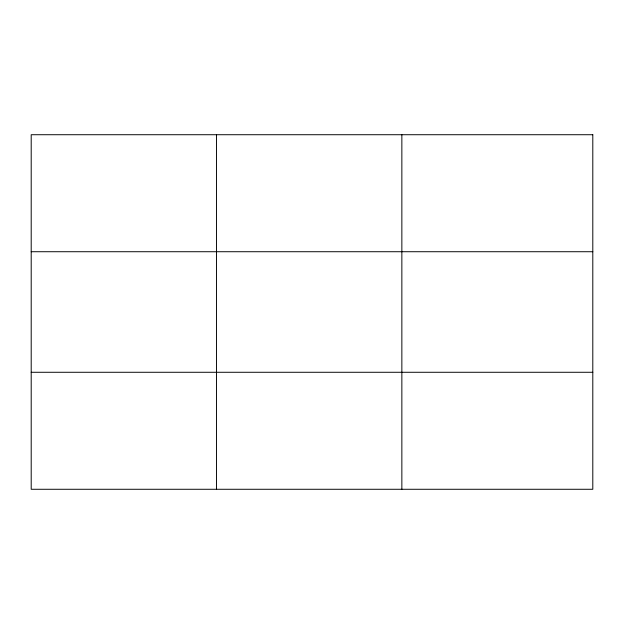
<?xml version="1.0" encoding="UTF-8"?>
<svg xmlns="http://www.w3.org/2000/svg" width="624" height="624" viewBox="0 0 624 624"><rect width="100%" height="100%" fill="white"/><g stroke="black" fill="none" stroke-linecap="round" stroke-linejoin="round"><path stroke-width="0.94" d="M216.528 134.722L216.528 489.278M401.856 134.722L401.856 489.278M31.2 251.722L592.8 251.722M31.2 372.278L592.8 372.278M592.8 134.722L592.8 489.278L31.2 489.278L31.2 134.722L592.8 134.722"/></g></svg>
